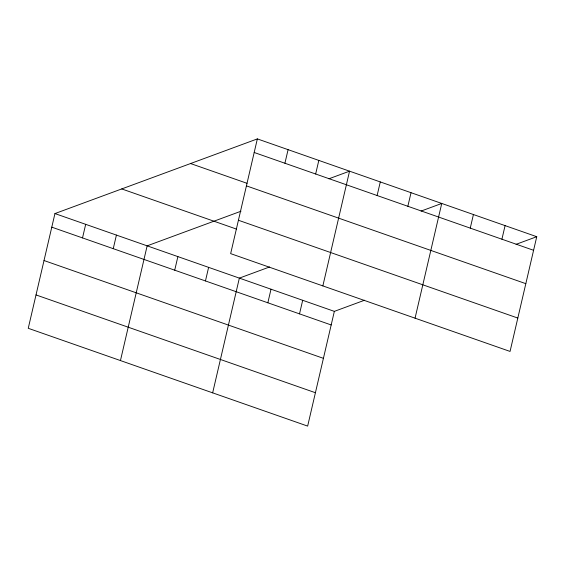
<?xml version="1.0" encoding="UTF-8"?>
<svg xmlns="http://www.w3.org/2000/svg" width="565" height="565" viewBox="0 0 565 565"><rect width="100%" height="100%" fill="white"/><g stroke="black" fill="none" stroke-linecap="round" stroke-linejoin="round"><path stroke-width="0.85" d="M257.35 138.898L230.654 253.629L510.054 351.43L536.75 236.707L257.35 138.898L54.946 213.57L28.25 328.293L307.65 426.102L334.346 311.372L364.566 300.227M82.518 237.914L85.682 224.326M113.254 248.671L116.418 235.082M120.451 360.576L147.147 245.846L240.98 211.225M174.719 270.19L177.883 256.602M205.455 280.946L208.619 267.358M212.652 392.852L239.355 278.121L269.569 266.97M284.922 163.243L288.086 149.654M267.852 302.791L271.016 289.202M315.658 174.006L318.815 160.418M299.521 313.879L302.685 300.29M322.855 285.904L349.551 171.174L328.879 178.801M377.123 195.518L380.287 181.93M407.859 206.281L411.023 192.693M415.056 318.18L441.752 203.449L421.08 211.077M470.257 228.126L473.421 214.538M501.925 239.207L505.082 225.619M516.078 244.327L536.75 236.707M254.186 152.486L533.586 250.295M190.56 163.539L247.039 183.314M246.425 185.864L525.824 283.665M238.416 220.251L517.815 318.06M121.743 188.929L236.368 229.051M54.946 213.57L334.346 311.372M51.789 227.158L331.189 324.96M44.021 260.529L323.42 358.337M36.019 294.923L315.418 392.724"/></g></svg>
